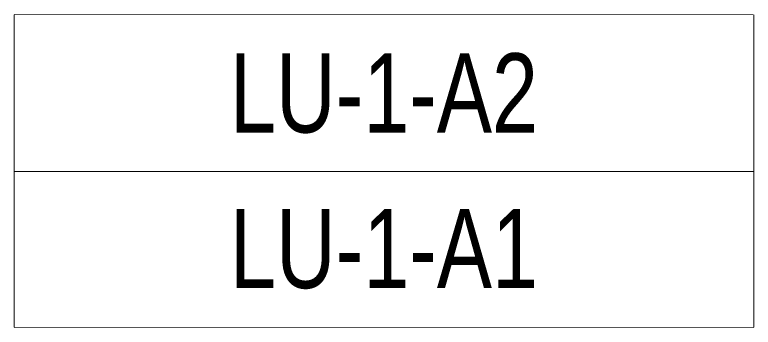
# Model space of a CAD drawing. Header units: millimetres. Extents: x -149088 to 500787, y -530175 to 1035835.
# Drawn here: x 269750 to 273253, y -306820 to -305340 of the extents above; entities that cross this region are included whole.
import ezdxf
from ezdxf.enums import TextEntityAlignment as Align
from ezdxf.xclip import XClip

# ---------------------------------------------------------------- set-up
doc = ezdxf.new("R2010")
doc.units = ezdxf.units.MM
doc.header["$LTSCALE"] = 150
doc.header["$XCLIPFRAME"] = 0
doc.layers.add('------01 Distribution Panel', color=3, linetype='Continuous')
doc.layers.add('------01 Distribution Panel_UPS_Emgency', color=232, linetype='Continuous')
doc.styles.add('ELEC', font='')
doc.styles.get('ELEC').set_extended_font_data('Dotum')

# ---------------------------------------------------------------- blocks, each defined once
blk = doc.blocks.new('SSH-20260429.172412')
at = {"layer": '------01 Distribution Panel', "color": 1}
blk.add_lwpolyline([(80582.9, 81200), (80582.9, 80460), (77079.8, 80460), (77079.8, 81200)], close=True, dxfattribs=at)
at = {"color": 1}
blk.add_wipeout([(77079.8, 81200), (80582.9, 81200), (80582.9, 80460), (77079.8, 80460)], dxfattribs=at).dxf.layer = '------01 Distribution Panel'
at = {"layer": '------01 Distribution Panel', "color": 1}
blk.add_lwpolyline([(80582.9, 81200), (80582.9, 80460), (77079.8, 80460), (77079.8, 81200)], close=True, dxfattribs=at)
at = {"color": 1}
blk.add_wipeout([(77079.8, 81200), (80582.9, 81200), (80582.9, 80460), (77079.8, 80460)], dxfattribs=at).dxf.layer = '------01 Distribution Panel_UPS_Emgency'
at = {"layer": '------01 Distribution Panel', "color": 1}
blk.add_lwpolyline([(80582.9, 81940), (80582.9, 81200), (77079.8, 81200), (77079.8, 81940)], close=True, dxfattribs=at)
at = {"layer": '------01 Distribution Panel_UPS_Emgency', "style": 'ELEC', "width": 0.8}
blk.add_text('LU-1-A1', height=375, dxfattribs=at).set_placement((78831.3, 80830), align=Align.MIDDLE)
at = {"color": 1}
blk.add_wipeout([(77079.8, 81940), (80582.9, 81940), (80582.9, 81200), (77079.8, 81200)], dxfattribs=at).dxf.layer = '------01 Distribution Panel'
at = {"layer": '------01 Distribution Panel', "color": 1}
blk.add_lwpolyline([(80582.9, 81940), (80582.9, 81200), (77079.8, 81200), (77079.8, 81940)], close=True, dxfattribs=at)
at = {"color": 1}
blk.add_wipeout([(77079.8, 81940), (80582.9, 81940), (80582.9, 81200), (77079.8, 81200)], dxfattribs=at).dxf.layer = '------01 Distribution Panel_UPS_Emgency'
at = {"layer": '------01 Distribution Panel_UPS_Emgency', "style": 'ELEC', "width": 0.8}
blk.add_text('LU-1-A2', height=375, dxfattribs=at).set_placement((78831.3, 81570), align=Align.MIDDLE)

msp = doc.modelspace()

# ---------------------------------------------------------------- block references
ref = msp.add_blockref('SSH-20260429.172412', (192670.2, -387280))
XClip(ref).set_block_clipping_path([(64279.7542057556, 38429.9941674445), (169279.7542057556, 112429.9941674445)])

doc.saveas('drawing.dxf')
